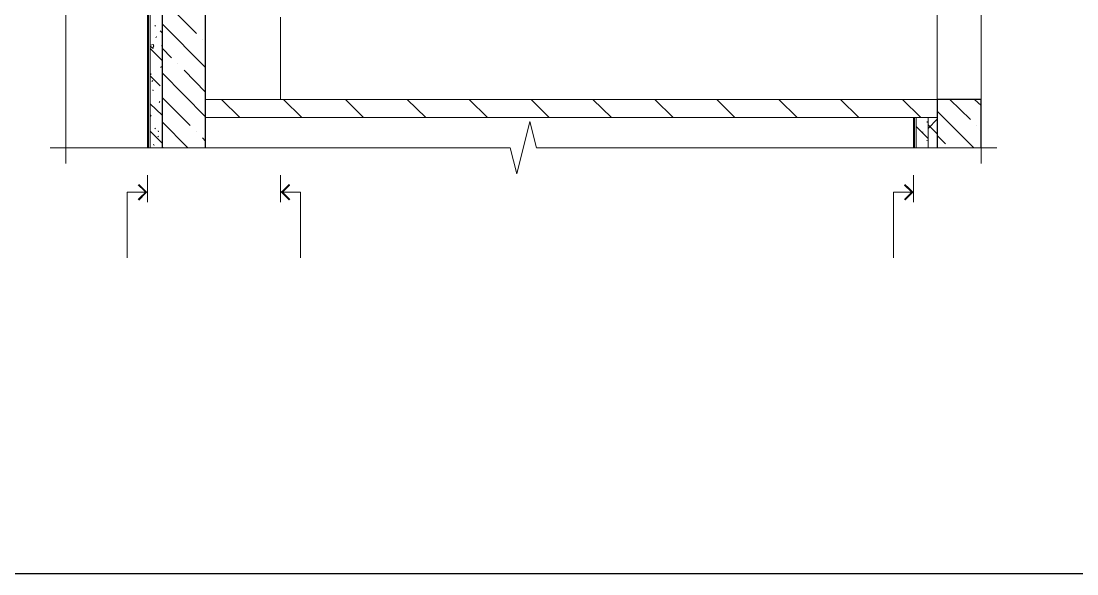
# Model space of a CAD drawing. Header units: millimetres. Extents: x -356862 to 418287, y 0 to 839748.
# Drawn here: x 35.923 to 40.481, y 0.786 to 3.172 of the extents above; entities that cross this region are included whole.
import ezdxf

# ---------------------------------------------------------------- set-up
doc = ezdxf.new("R2010")
doc.units = ezdxf.units.MM
doc.layers.add('PDF _Геометрия', color=7, linetype='Continuous', true_color=0xbababa)
doc.layers.add('PDF _Сплошная заливка', color=7, linetype='Continuous', true_color=0xf50000)

msp = doc.modelspace()

# ---------------------------------------------------------------- linework, layer by layer
at = {"layer": 'PDF _Геометрия', "color": 7, "lineweight": 30}
msp.add_lwpolyline([(13.8952, 46.6089), (46.6089, 46.6089), (46.6089, 0.7858), (13.8952, 0.7858)], close=True, dxfattribs=at)
at = {"layer": 'PDF _Геометрия', "color": 7, "lineweight": 5}
for points in [[(40.0675, 12.6203), (40.0675, 12.5519), (40.0675, 7.6455), (39.9525, 7.6172), (40.1808, 7.5605), (40.0675, 7.5322), (40.0675, 2.6257), (40.0675, 2.5574)], [(36.531, 5.2972), (36.531, 5.1972), (36.4676, 5.1972), (36.4676, 2.6257)], [(36.4726, 5.1972), (36.4726, 2.6257)], [(36.4793, 5.1972), (36.4793, 2.6257)], [(36.116, 4.2406), (36.116, 4.1723), (36.116, 3.4557), (36.0027, 3.4273), (36.2293, 3.3707), (36.116, 3.3423), (36.116, 2.6257), (36.116, 2.5574)], [(37.0426, 2.834), (37.0426, 3.189)], [(39.8775, 2.834), (36.7193, 2.834)], [(36.0477, 2.6257), (36.116, 2.6257), (38.0342, 2.6257), (38.0626, 2.5124), (38.1192, 2.739), (38.1476, 2.6257), (40.0675, 2.6257), (40.1358, 2.6257)], [(36.7193, 2.7557), (39.7758, 2.7557)], [(39.8775, 2.7557), (39.7758, 2.7557), (39.7758, 2.6257)], [(39.7792, 2.7557), (39.7792, 2.6257)], [(39.7875, 2.7557), (39.7875, 2.6257)], [(39.8392, 2.7557), (39.8392, 2.6257)]]:
    msp.add_lwpolyline(points, dxfattribs=at)
at = {"layer": 'PDF _Геометрия', "color": 7, "lineweight": 30}
for points in [[(36.7193, 2.6257), (36.7193, 5.0006), (37.0426, 5.0006), (37.0426, 5.1972), (36.7193, 5.1972), (36.531, 5.1972), (36.531, 2.6257)], [(40.0675, 2.6257), (40.0675, 2.834), (39.8775, 2.834), (39.8775, 2.6257)]]:
    msp.add_lwpolyline(points, dxfattribs=at)
at = {"layer": 'PDF _Геометрия', "color": 7, "lineweight": 9}
for points in [[(39.8775, 2.834), (39.8775, 3.3857), (39.8775, 2.9273), (39.8775, 2.9257)], [(40.0675, 3.3857), (40.0675, 2.834)]]:
    msp.add_lwpolyline(points, dxfattribs=at)
at = {"layer": 'PDF _Геометрия', "lineweight": 5}
for points in [[(36.6793, 3.119), (36.546, 3.2523)], [(36.5026, 3.1507), (36.4993, 3.154)], [(36.7193, 2.9723), (36.531, 3.1607)], [(36.5043, 3.1007), (36.5076, 3.1057)], [(36.531, 3.1223), (36.5226, 3.1307)], [(36.4793, 3.069), (36.4943, 3.0707), (36.4926, 3.054), (36.4793, 3.064)], [(36.531, 3.0023), (36.4793, 3.054)], [(36.4943, 3.0607), (36.496, 3.0657)], [(36.531, 3.064), (36.5293, 3.0673)], [(36.5726, 3.014), (36.531, 3.0557)], [(36.706, 3.0923), (36.706, 3.0923)], [(36.4793, 2.974), (36.4793, 2.974)], [(36.526, 2.9707), (36.5276, 2.9757)], [(36.5993, 2.9873), (36.5993, 2.9873)], [(36.5226, 2.8923), (36.4793, 2.9357)], [(36.4826, 2.9407), (36.4826, 2.9457)], [(36.7193, 2.759), (36.531, 2.949)], [(36.7193, 2.8657), (36.626, 2.9607)], [(36.4876, 2.9123), (36.491, 2.9157)], [(36.4926, 2.8707), (36.491, 2.8757)], [(36.6526, 2.7223), (36.531, 2.8423)], [(36.8676, 2.7557), (36.7876, 2.834)], [(37.1343, 2.7557), (37.056, 2.834)], [(37.4009, 2.7557), (37.3226, 2.834)], [(37.6693, 2.7557), (37.5893, 2.834)], [(37.9359, 2.7557), (37.8576, 2.834)], [(38.2026, 2.7557), (38.1242, 2.834)], [(38.4709, 2.7557), (38.3909, 2.834)], [(38.7376, 2.7557), (38.6592, 2.834)], [(39.0042, 2.7557), (38.9259, 2.834)], [(39.2725, 2.7557), (39.1942, 2.834)], [(39.5392, 2.7557), (39.4609, 2.834)], [(39.8075, 2.7557), (39.7275, 2.834)], [(40.0208, 2.7473), (39.9325, 2.834)], [(40.0675, 2.8073), (40.0392, 2.834)], [(36.531, 2.7657), (36.4793, 2.8157)], [(36.5193, 2.8207), (36.521, 2.8257)], [(40.0358, 2.6257), (39.8775, 2.784)], [(36.481, 2.7623), (36.4843, 2.7657)], [(36.6426, 2.6257), (36.531, 2.7373)], [(39.8342, 2.734), (39.8342, 2.739)], [(39.8775, 2.749), (39.8392, 2.709)], [(36.531, 2.6457), (36.4793, 2.6974)], [(36.4993, 2.7073), (36.5026, 2.7107)], [(36.516, 2.694), (36.5143, 2.699)], [(36.6793, 2.6957), (36.6793, 2.6957)], [(39.8392, 2.6657), (39.7875, 2.7173)], [(39.8142, 2.689), (39.8158, 2.694)], [(39.8775, 2.6857), (39.8392, 2.724)], [(40.0458, 2.7223), (40.0458, 2.7223)], [(36.5126, 2.6724), (36.516, 2.6757)], [(36.7193, 2.654), (36.706, 2.669)], [(39.8342, 2.6557), (39.8325, 2.659)], [(39.9142, 2.6424), (39.8775, 2.679)], [(36.4976, 2.6357), (36.4943, 2.6407)], [(36.536, 2.6257), (36.531, 2.6307)]]:
    msp.add_lwpolyline(points, dxfattribs=at)
at = {"layer": 'PDF _Геометрия', "color": 112, "lineweight": 5, "true_color": 0x00b85c}
for points in [[(36.4676, 2.5074), (36.4676, 2.3907)], [(37.0426, 2.5074), (37.0426, 2.3907)], [(39.7758, 2.5074), (39.7758, 2.3907)], [(36.4676, 2.434), (36.381, 2.434), (36.381, 2.1507)], [(37.0426, 2.434), (37.1293, 2.434), (37.1293, 2.1507)], [(39.7758, 2.434), (39.6892, 2.434), (39.6892, 2.1507)]]:
    msp.add_lwpolyline(points, dxfattribs=at)
at = {"layer": 'PDF _Геометрия', "color": 112, "lineweight": 0, "true_color": 0x00b85c, "const_width": 0.00825}
for points in [[(37.0818, 2.4007), (37.0485, 2.434), (37.0818, 2.4665)], [(39.7367, 2.4007), (39.77, 2.434), (39.7367, 2.4665)]]:
    msp.add_lwpolyline(points, dxfattribs=at)
at = {"layer": 'PDF _Сплошная заливка', "color": 112, "true_color": 0x00b85c, "transparency": 33554559}
for points in [[(36.4576, 2.434), (36.4326, 2.469), (36.426, 2.464)], [(36.4676, 2.434), (36.4576, 2.434), (36.4326, 2.469)], [(36.4326, 2.3974), (36.426, 2.404), (36.4676, 2.434)], [(36.426, 2.404), (36.4676, 2.434), (36.4576, 2.434)]]:
    msp.add_solid(points, dxfattribs=at)

doc.saveas('drawing.dxf')
